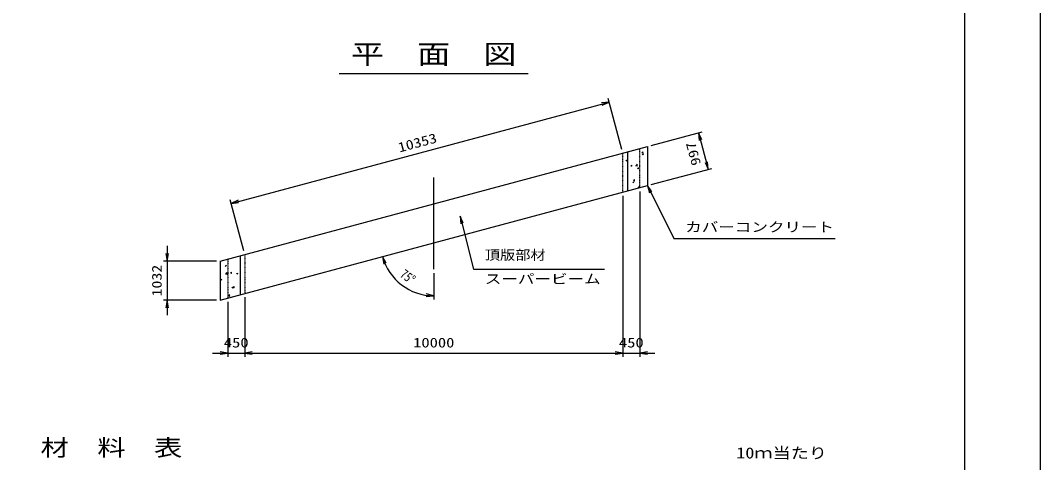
# Model space of a CAD drawing. Units: millimetres at full size. Extents: x 0 to 84100, y 0 to 59400.
# Drawn here: x 57117 to 84100, y 18476 to 30173 of the extents above; entities that cross this region are included whole.
import ezdxf
from ezdxf.enums import TextEntityAlignment as Align

# ---------------------------------------------------------------- set-up
doc = ezdxf.new("R2010")
doc.units = ezdxf.units.MM
doc.linetypes.add('CHAIN', pattern=[18.5, 12, -1.5, 3.5, -1.5])
doc.linetypes.add('DASHED_SPACED', pattern=[12, 6, -6])
for name, color, linetype, lineweight in [('0_2', 7, 'Continuous', 25), ('D-BMK', 2, 'CHAIN', 25), ('D-DCR-HCHn', 4, 'Continuous', 9), ('D-STR-STRn', 1, 'Continuous', 25), ('D-STR-TXT', 7, 'Continuous', 25), ('D-TTL', 2, 'Continuous', 25), ('D-TTL-TXT', 7, 'Continuous', 25)]:
    doc.layers.add(name, color=color, linetype=linetype, lineweight=lineweight)
doc.layers.add('D-MTR', color=7, linetype='Continuous')
doc.styles.add('ＭＳ ゴシック', font='')
doc.styles.get('ＭＳ ゴシック').set_extended_font_data('MS Gothic')

# ---------------------------------------------------------------- blocks, each defined once
blk = doc.blocks.new('open_arrow')
at = {"color": 0, "linetype": 'Continuous', "lineweight": -2}
blk.add_lwpolyline([(7.5, 1.25), (0, 0), (7.5, -1.25)], dxfattribs=at)

msp = doc.modelspace()

# ---------------------------------------------------------------- linework, layer by layer
at = {"layer": '0_2'}
for p, q in [((73024.118, 26756.952), (72661.771, 28109.248)), ((62687.653, 25333.164), (72687.653, 28012.655)), ((73796.593, 26860.408), (75148.889, 27222.755)), ((75052.296, 27196.873), (75310.339, 26233.845)), ((73796.593, 25828.238), (75406.931, 26259.727)), ((73500, 25648.766), (73500, 21274.53)), ((63024.118, 24077.46), (62661.771, 25429.756)), ((73050, 25528.189), (73050, 21274.53)), ((73050, 25528.189), (73050, 21274.53)), ((61000, 24206.7), (61000, 22374.53)), ((62300, 23806.7), (60900, 23806.7)), ((68050, 23488.443), (68050, 22788.443)), ((62300, 22774.53), (60900, 22774.53)), ((62600, 22728.12), (62600, 21274.53)), ((63050, 22848.697), (63050, 21274.53)), ((63050, 22848.697), (63050, 21274.53)), ((62200, 21374.53), (63450, 21374.53)), ((63050, 21374.53), (73050, 21374.53)), ((72650, 21374.53), (73900, 21374.53))]:
    msp.add_line(p, q, dxfattribs=at)
msp.add_arc((68050, 24288.443), 1400, 195, 270, dxfattribs=at)
at = {"layer": 'D-BMK'}
msp.add_line((68050, 23588.443), (68050, 26020.613), dxfattribs=at)
at = {"layer": 'D-DCR-HCHn'}
for p, q in [((73131.671, 26467.196), (73167.241, 26480.85)), ((73131.715, 26467.133), (73156.984, 26450.089)), ((73157.009, 26450.095), (73167.309, 26480.793)), ((73196.786, 26699.69), (73222.331, 26697.456)), ((73222.521, 26697.324), (73220.893, 26706.15)), ((73556.331, 26668.258), (73580.821, 26697.445)), ((73556.335, 26668.234), (73586.699, 26665.578)), ((73558.504, 26631.042), (73594.073, 26644.696)), ((73558.548, 26630.979), (73583.817, 26613.935)), ((73586.889, 26665.444), (73581.015, 26697.287)), ((73583.842, 26613.941), (73594.142, 26644.639)), ((73262.448, 26318.023), (73286.939, 26347.209)), ((73262.453, 26317.999), (73292.817, 26315.342)), ((73293.004, 26315.21), (73287.13, 26347.053)), ((73387.081, 26325.027), (73400, 26338.491)), ((73387.13, 26324.928), (73400, 26322.932)), ((73400, 26338.491), (73426.649, 26366.265)), ((73400, 26322.932), (73432.31, 26317.921)), ((73432.271, 26317.961), (73426.659, 26366.205)), ((73434.901, 26262.665), (73470.47, 26276.319)), ((73434.944, 26262.603), (73460.213, 26245.559)), ((73460.237, 26245.565), (73470.538, 26276.263)), ((73311.298, 25894.288), (73346.867, 25907.942)), ((73332.935, 25935.909), (73357.426, 25965.095)), ((73332.938, 25935.886), (73363.302, 25933.229)), ((73336.633, 25877.189), (73346.933, 25907.887)), ((73363.487, 25933.096), (73357.613, 25964.939)), ((73311.34, 25894.227), (73336.609, 25877.183)), ((73454.431, 25746.091), (73493.999, 25787.328)), ((73454.479, 25745.992), (73476.755, 25742.538)), ((73498.533, 25748.373), (73494.008, 25787.27)), ((62619.787, 23865.592), (62631.774, 23864.543)), ((62631.95, 23864.482), (62631.182, 23868.645)), ((62528.427, 23680.712), (62563.996, 23694.366)), ((62528.477, 23680.653), (62553.746, 23663.609)), ((62540.56, 23459.31), (62580.128, 23500.548)), ((62553.769, 23663.61), (62564.069, 23694.308)), ((62585.747, 23452.251), (62580.135, 23500.495)), ((62671.867, 23485.109), (62696.358, 23514.296)), ((62671.896, 23485.087), (62702.26, 23482.43)), ((62702.433, 23482.369), (62696.559, 23514.211)), ((62831.656, 23476.181), (62867.226, 23489.835)), ((62831.706, 23476.123), (62856.975, 23459.079)), ((62856.997, 23459.08), (62867.298, 23489.778)), ((62404.823, 23312.335), (62440.393, 23325.989)), ((62404.873, 23312.277), (62430.142, 23295.233)), ((62430.164, 23295.234), (62440.465, 23325.932)), ((62540.6, 23459.238), (62585.78, 23452.231)), ((62400, 23161.11), (62402.475, 23164.06)), ((62400, 23132.928), (62408.377, 23132.195)), ((62408.548, 23132.135), (62402.674, 23163.978)), ((62708.053, 23107.804), (62743.623, 23121.458)), ((62708.102, 23107.747), (62733.371, 23090.703)), ((62733.393, 23090.704), (62743.693, 23121.402)), ((62742.354, 23102.996), (62766.844, 23132.182)), ((62742.382, 23102.973), (62772.746, 23100.317)), ((62772.915, 23100.255), (62767.042, 23132.097)), ((62607.91, 22880.373), (62647.477, 22921.611)), ((62607.949, 22880.303), (62653.129, 22873.295)), ((62653.097, 22873.315), (62647.485, 22921.56))]:
    msp.add_line(p, q, dxfattribs=at)
at = {"layer": 'D-STR-STRn'}
for p, q in [((62400, 23806.7), (73700, 26834.526)), ((73700, 26834.526), (73700, 25802.356)), ((73170, 26692.513), (73170, 25660.343)), ((62400, 22774.53), (73700, 25802.356)), ((62400, 23806.7), (62400, 22774.53)), ((62930, 23948.713), (62930, 22916.543))]:
    msp.add_line(p, q, dxfattribs=at)
at = {"layer": 'D-STR-STRn', "linetype": 'DASHED_SPACED'}
for p, q in [((73500, 25748.766), (73500, 26780.936)), ((73050, 25628.189), (73050, 26660.359)), ((62600, 23860.29), (62600, 22828.12)), ((63050, 23980.867), (63050, 22948.697))]:
    msp.add_line(p, q, dxfattribs=at)
at = {"layer": 'D-STR-TXT'}
for points in [[(73700, 25802.356), (74400, 24402.356), (74600, 24402.356), (78670.812, 24402.356)], [(68750, 24992.093), (69100, 23588.443), (69300, 23588.443), (72562.437, 23588.443)]]:
    msp.add_lwpolyline(points, dxfattribs=at)
at = {"layer": 'D-TTL'}
for points in [[(0, 0), (84100, 0), (84100, 59400), (0, 59400)], [(2000, 2000), (82100, 2000), (82100, 57400), (2000, 57400)]]:
    msp.add_lwpolyline(points, close=True, dxfattribs=at)
at = {"layer": 'D-TTL-TXT'}
msp.add_line((65550, 28770), (70550, 28770), dxfattribs=at)

# ---------------------------------------------------------------- block references
at = {"layer": '0_2', "xscale": 26.7, "yscale": 26.7}
for p, rotation in [((72687.653, 28012.655), 195), ((75052.296, 27196.873), 285), ((75310.339, 26233.845), 105), ((62687.653, 25333.164), 15), ((61000, 23806.7), 90), ((66697.704, 23926.096), 289.1), ((68050, 22888.443), 175.9), ((61000, 22774.53), 270), ((62600, 21374.53), 180), ((73050, 21374.53), 180), ((73050, 21374.53), 180)]:
    msp.add_blockref('open_arrow', p, dxfattribs=dict(at, rotation=rotation))
for p in [(63050, 21374.53), (63050, 21374.53), (73500, 21374.53)]:
    msp.add_blockref('open_arrow', p, dxfattribs=at)
at = {"layer": 'D-STR-TXT', "xscale": 26.7, "yscale": 26.7}
for p, rotation in [((73700, 25802.356), 296.6), ((68750, 24992.093), 284)]:
    msp.add_blockref('open_arrow', p, dxfattribs=dict(at, rotation=rotation))

# ---------------------------------------------------------------- texts
at = {"layer": '0_2', "style": 'ＭＳ ゴシック'}
for s, rotation, width, p in [('10353', 15, 1.2, (67616.478, 26938.539)), ('997', 105, 1.2, (74915.688, 26644.184)), ('1032', 90, 1.2, (60725, 23290.615)), ('75°', 322.5, 0.8, (67365.143, 23395.92))]:
    msp.add_text(s, height=256.6, rotation=rotation, dxfattribs=dict(at, width=width)).set_placement(p, align=Align.MIDDLE_CENTER)
at = {"layer": '0_2', "style": 'ＭＳ ゴシック', "width": 1.25}
for s, p in [('450', (62825, 21649.53)), ('10000', (68050, 21649.53)), ('450', (73275, 21649.53))]:
    msp.add_text(s, height=256.6, dxfattribs=at).set_placement(p, align=Align.MIDDLE_CENTER)
at = {"layer": 'D-MTR', "style": 'ＭＳ ゴシック', "width": 1.25}
msp.add_text('材\u3000料\u3000表', height=439.9, dxfattribs=at).set_placement((57650, 18520), align=Align.BOTTOM_LEFT)
at = {"layer": 'D-MTR', "style": 'ＭＳ ゴシック', "width": 1.2}
msp.add_text('10ｍ当たり', height=293.3, dxfattribs=at).set_placement((78450, 18496.667), align=Align.BOTTOM_RIGHT)
at = {"layer": 'D-STR-TXT', "style": 'ＭＳ ゴシック', "width": 1.25}
for s, p in [('カバーコンクリート', (74700, 24502.356)), ('スーパービーム', (69400, 23129.814))]:
    msp.add_text(s, height=256.6, dxfattribs=at).set_placement(p, align=Align.BOTTOM_LEFT)
at = {"layer": 'D-STR-TXT', "style": 'ＭＳ ゴシック', "width": 1.15}
msp.add_text('頂版部材\u3000\u3000\u3000\u3000', height=256.6, dxfattribs=at).set_placement((69400, 24097.072), align=Align.TOP_LEFT)
at = {"layer": 'D-TTL-TXT', "style": 'ＭＳ ゴシック', "width": 1.25}
msp.add_text('平\u3000面\u3000図', height=513.2, dxfattribs=at).set_placement((68050, 28870), align=Align.BOTTOM_CENTER)

doc.saveas('drawing.dxf')
